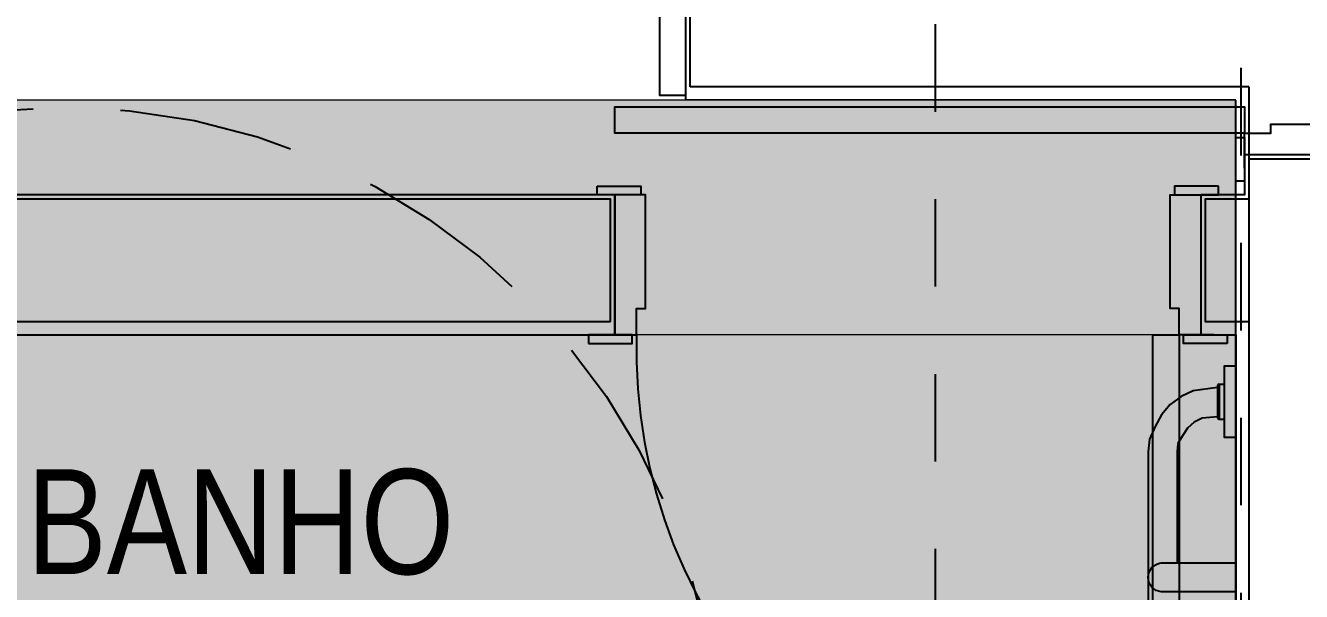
# Model space of a CAD drawing. Header units: metres. Extents: x -41 to 570, y -54 to 184.
# Drawn here: x 1.51 to 2.969, y 48.651 to 49.299 of the extents above; entities that cross this region are included whole.
import ezdxf
from ezdxf.enums import TextEntityAlignment as Align
from ezdxf.xclip import XClip

# ---------------------------------------------------------------- set-up
doc = ezdxf.new("R2010")
doc.units = ezdxf.units.M
doc.header["$XCLIPFRAME"] = 0
doc.linetypes.add('DASHEDX2', pattern=[1.5, 1, -0.5])
doc.linetypes.add('PUC$0$DASHEDX2', pattern=[1.5, 1, -0.5])
for name, color, linetype in [('1', 232, 'DASHEDX2'), ('ARQ-TXT', 2, 'Continuous'), ('PUC$0$ARQ-ALV ACAB', 4, 'Continuous'), ('PUC$0$ARQ-ALV OSSO', 5, 'Continuous'), ('PUC$0$ARQ-CAX', 1, 'Continuous'), ('PUC$0$ARQ-CAX @ 1', 1, 'Continuous'), ('PUC$0$ARQ-HID', 7, 'Continuous'), ('PUC$0$ARQ-PRJ', 7, 'PUC$0$DASHEDX2'), ('PUC$0$ARQ-SIM', 1, 'Continuous')]:
    doc.layers.add(name, color=color, linetype=linetype)
doc.layers.add('PUC$0$ARQ-FORRO', color=9, linetype='Continuous', lineweight=5)
doc.styles.add('Adesa', font='ARIALN.TTF')

# ---------------------------------------------------------------- blocks, each defined once
blk = doc.blocks.new('*U3353')
blk.add_lwpolyline([(0.03999999999973625, -0.1499999999628585), (3.410605131648481e-13, -0.1499999999630859), (3.410605131648481e-13, -0.1199999999628858), (-0.009999999999877218, -0.1199999999628858), (-0.009999999999877218, -4.977458443675142e-09), (0.02500000000077307, -4.977231069999699e-09), (0.02499999999952252, -0.1499999999628585)])
for points in [[(0, -0.1499999999630859), (-1.224646799149301e-17, -0.8699999999633984), (-0.0300000000002001, -0.8699999999633984), (-0.03000000000020009, -0.1499999999630859)], [(0.05500000000006366, -0.1599999999634463), (0.005000000000336513, -0.1599999999634463), (0.005000000000336513, -0.1499999999630006), (0.05500000000006366, -0.1499999999630006)]]:
    blk.add_lwpolyline(points, close=True)
at = {"layer": 'PUC$0$ARQ-PRJ'}
blk.add_arc((-0.02076923076938199, -0.1707692307328975), 0.6995391551483003, 178.2986453946517, 271.7013546053388, dxfattribs=at)
blk = doc.blocks.new('*U3352')
for points in [[(-0.6649999999987734, 0.0199999007446614), (-0.6149999999990462, 0.0199999007446614), (-0.6149999999990462, 0.00999990074421575), (-0.6649999999987734, 0.00999990074421575)], [(0.04499999999978042, 0.01999990081324299), (-0.004999999999946731, 0.01999990081324299), (-0.004999999999946731, 0.009999900812825757), (0.04499999999978042, 0.009999900812825757)], [(-0.6749999999981309, -0.1599999999637873), (-0.6249999999984037, -0.1599999999637873), (-0.6249999999984037, -0.1499999999633417), (-0.6749999999981309, -0.1499999999633417)], [(0, -0.1499999999630859), (-6.123233995756249e-18, -0.7699999999633984), (-0.03000000000020009, -0.7699999999633984), (-0.03000000000020009, -0.1499999999630859)], [(0.05500000000006366, -0.1599999999634463), (0.005000000000336513, -0.1599999999634463), (0.005000000000336513, -0.1499999999630006), (0.05500000000006366, -0.1499999999630006)]]:
    blk.add_lwpolyline(points, close=True)
for points in [[(-0.6599999999991677, -0.1499999999630859), (-0.6199999999999999, -0.1499999999633133), (-0.6199999999999999, -0.1199999999631132), (-0.6099999999997816, -0.1199999999631132), (-0.6099999999990507, 0.00999990073023227), (-0.6450000000001558, 0.009999900730459643), (-0.6449999999995224, -0.1499999999630859)], [(0.03999999999973625, -0.1499999999628585), (3.410605131648481e-13, -0.1499999999630859), (3.410605131648481e-13, -0.1199999999628858), (-0.009999999999877218, -0.1199999999628858), (-0.009999999999942184, 0.009999900767208914), (0.02500000000070811, 0.009999900767436287), (0.02499999999952252, -0.1499999999628585)]]:
    blk.add_lwpolyline(points)
at = {"layer": 'PUC$0$ARQ-PRJ'}
blk.add_arc((-0.01788461538474561, -0.1678846153482015), 0.6023809391554809, 178.2986453946517, 271.7013546053388, dxfattribs=at)
blk = doc.blocks.new('PUC$0$pl apto tipo 4 puc')
at = {"layer": 'PUC$0$ARQ-FORRO'}
h = blk.add_hatch(color=256, dxfattribs=at)
h.dxf.hatch_style = 1
h.paths.add_polyline_path([(0.3668280982031991, -1.0538042868807), (0.3668291192323565, -1.983798390688295), (1.166827746863757, -1.983799176310864), (1.166830245864249, -2.293104207920471), (2.89560581913658, -2.293104207920471), (2.895598462456657, -1.053806144820165)])
at = {"layer": 'PUC$0$ARQ-ALV ACAB'}
for points in [[(0.3668280755334408, -1.053804485514498), (2.185598232326078, -1.053805536075037), (2.185598398919597, -0.8938055360751792), (0.356826718918818, -0.8938044753218346), (0.3568269921320061, 2.296198494292647), (0.3568267189188175, 2.296201711776525), (0.3568267189188167, 2.856196902857441), (0.8145150970388659, 2.856196902857441), (0.8145150970388659, 3.026196902857441), (0.3093260610173693, 3.026196902857451)], [(3.055598558594579, -2.303098774251496), (3.055598408190941, -1.043806830676594), (3.936824811727209, -1.043806833448654), (3.936824927650496, -0.8938067463870649), (3.05559856047726, -0.8938075871312986), (3.05559856047726, -0.8481971084485685), (2.905598565491632, -0.8481971084485685), (2.90559851975087, -0.8938069430716357), (2.855598482215436, -0.8938064013598684), (2.855598315622199, -1.053806302090212), (2.895598439786898, -1.053806343453963), (2.895608091026461, -2.293099846235548)]]:
    blk.add_lwpolyline(points, dxfattribs=at)
at = {"layer": 'PUC$0$ARQ-ALV OSSO'}
for points in [[(2.180598237532124, -1.038805532676078), (2.180598393713552, -0.898805531008366), (0.3318267189188172, -0.8988044702549871), (0.3318269921320062, 2.301198462857457), (0.3518267189188176, 2.301201680341336), (0.3518267189188168, 2.861196902857441), (0.7845150970388657, 2.861196902857441), (0.7845150970388657, 3.001197050646172), (0.3518267189188168, 3.001196902857455)], [(2.910598514736519, -0.8988069433495123), (2.860598477009397, -0.8988064016377451), (2.860598320828238, -1.038806307086426), (2.910598398918817, -1.038806348450131), (2.910608214317742, -2.308099121187348)]]:
    blk.add_lwpolyline(points, dxfattribs=at)
at = {"layer": 'PUC$0$ARQ-ALV OSSO', "elevation": 4.318356323902826e-06}
for points in [[(3.050598560477259, -0.8988070805722823), (3.050598560477259, -0.8531971084485686), (2.910598560477281, -0.8531971084485686), (2.910598514736519, -0.8988069433495123)], [(0.3318267189188178, -1.038804447943474), (2.180598237531033, -1.038806510399)]]:
    blk.add_lwpolyline(points, dxfattribs=at)
at = {"layer": 'PUC$0$ARQ-FORRO', "elevation": -1.295506897090357e-05}
blk.add_lwpolyline([(0.3668280982031991, -1.0538042868807), (0.3668291192323565, -1.983798390688295), (1.166827746863757, -1.983799176310864), (1.166830245864249, -2.293104207920471), (2.89560581913658, -2.293104207920471), (2.895598462456657, -1.053806144820165)], close=True, dxfattribs=at)
at = {"layer": 'PUC$0$ARQ-CAX @ 1', "rotation": 270}
blk.add_blockref('*U3353', (3.055598565454491, -0.823197108448504, 4.318356323902826e-06), dxfattribs=at)
at = {"layer": 'PUC$0$ARQ-CAX @ 1'}
blk.add_blockref('*U3352', (2.830598315622677, -0.9038063021272111), dxfattribs=at)
blk = doc.blocks.new('PUC$0$A$C3DDA30F3')
blk.add_lwpolyline([(5.693073035217822e-08, 0.1699984365528735), (0.03000005693070307, 0.1699984365528735), (0.02999114978433681, 0.01547904238503861), (-8.850215635902714e-06, 0.01547904238503861)], close=True)
blk = doc.blocks.new('PUC$0$VASO SANIT ACESSIVEL')
at = {"elevation": -9.998618443336001e-05}
blk.add_lwpolyline([(0, -8.881784197001252e-16), (-4.440892098500626e-16, -1.27339661088353)], dxfattribs=at)
at = {"color": 1}
for points in [[(-0.09876492666306191, -1.120756237517578), (-0.1001999896711645, -1.106300703282993), (-0.1001999896711645, -0.2880606915933495), (-0.09876492666306191, -0.273605157358765)], [(-0.06614847561817516, -1.115473974428548), (-0.06719998967113572, -1.106300703282993), (-0.06719998967113572, -0.9790365799567053)], [(-0.09241578763998959, -1.134912707761339), (-0.09876492666306191, -1.120756237517578)], [(-0.06088287062368281, -1.124543348499226), (-0.06614847561817516, -1.115473974428548)], [(-0.08508402015817484, -1.148266871033063), (-0.09241578763998959, -1.134912707761339)], [(-0.05523574765808092, -1.133011702461606), (-0.06088287062368281, -1.124543348499226)], [(-0.04748331774542791, -1.140000681901234), (-0.05523574765808092, -1.133011702461606)], [(-0.07494328094042935, -1.160053320800595), (-0.08508402015817484, -1.148266871033063)], [(-0.03842677103159176, -1.144735196825437), (-0.04748331774542791, -1.140000681901234)], [(-0.0211013592743261, -1.145999214756391), (-0.03842677103159176, -1.144735196825437)], [(-0.0211013592743261, -1.145545302210901), (-0.02082413257630877, -1.144520341296389)], [(-0.0211013592743261, -1.181286851239798), (-0.0211013592743261, -1.145545302210901)], [(-0.02082413257630877, -1.144520341296389), (-0.02009570158981644, -1.143791887718196)], [(-0.02009570158981644, -1.143791887718196), (-0.01907059560537627, -1.143514538541728)], [(-0.01907059560537627, -1.183317614908679), (-0.01907059560537627, -1.143514538541728)], [(-0.01907059560537627, -1.143514538541728), (-0.01319998160157843, -1.143514538541728)], [(-0.06256175025315747, -1.169475121184893), (-0.07494328094042935, -1.160053320800595)], [(-0.04875629253751468, -1.175985195407063), (-0.06256175025315747, -1.169475121184893)], [(-0.0211013592743261, -1.179729104467058), (-0.04875629253751468, -1.175985195407063)], [(-0.02082411211980828, -1.18231180033306), (-0.0211013592743261, -1.181286851239798)], [(-0.02009557374891324, -1.183040383893183), (-0.02082411211980828, -1.18231180033306)], [(-0.01907059560537627, -1.183317614908679), (-0.02009557374891324, -1.183040383893183)], [(-0.01907059560537627, -1.183317614908679), (-0.01319998160157843, -1.183317614908679)]]:
    blk.add_lwpolyline(points, dxfattribs=at)
at = {"color": 1, "elevation": -9.998618443336001e-05}
blk.add_lwpolyline([(7.097009202539084e-09, -1.122800715314209), (9.042159465622035e-09, -1.20403143813649), (-0.01319998847227266, -1.20403143813649), (-0.01319999041742292, -1.122800715314209)], close=True, dxfattribs=at)
at = {"layer": 'PUC$0$ARQ-SIM'}
blk.add_lwpolyline([(-9.192646643896296e-13, -0.9460365799567574), (-0.08519998967064613, -0.9460365799556845, 0.9132146379288371), (-0.08519998967067366, -0.9790365799566911), (-9.192646643896296e-13, -0.9790365799567586)], format="xyb", dxfattribs=at)
blk = doc.blocks.new('PUC$0$pl forro pcd 2')
at = {"layer": 'PUC$0$ARQ-FORRO'}
h = blk.add_hatch(color=256, dxfattribs=at)
h.dxf.hatch_style = 1
h.paths.add_polyline_path([(-2.893809545323062, -49.21337504818221), (-0.5550449748504136, -49.21337504818221), (-0.5550449748504136, -47.70498658828895), (-2.893809545323062, -47.70498658828895)])
at = {"layer": 'PUC$0$ARQ-FORRO', "elevation": -4.318356323902826e-06}
blk.add_lwpolyline([(-2.893809545323062, -49.21337504818221), (-0.5550449748504136, -49.21337504818221), (-0.5550449748504136, -47.70498658828895), (-2.893809545323062, -47.70498658828895)], close=True, dxfattribs=at)
blk = doc.blocks.new('PUC')
at = {"layer": 'PUC$0$ARQ-ALV ACAB'}
blk.add_line((-2.893809545323061, -49.21337504818221, -4.318356323902826e-06), (-2.265044533470584, -49.21352404548661, -1.295506897130856e-05), dxfattribs=at)
at = {"layer": 'PUC$0$ARQ-ALV ACAB', "elevation": -4.318356323902826e-06}
for points in [[(-2.893814037823899, -47.70498951621202), (-2.893809545323061, -49.21337504818221)], [(-2.265044533470584, -49.21352404548661), (-2.265044533470584, -49.37352404548661)]]:
    blk.add_lwpolyline(points, dxfattribs=at)
at = {"layer": 'PUC$0$ARQ-ALV OSSO'}
blk.add_line((-2.908809502692993, -49.22837504818222, -4.318356323902826e-06), (-2.270044533470584, -49.22852404548661, -1.295506897130856e-05), dxfattribs=at)
at = {"layer": 'PUC$0$ARQ-ALV OSSO', "elevation": -4.318356323902826e-06}
for points in [[(-2.908809502692993, -49.22837504818222), (-2.908819407754945, -47.69240538735802)], [(-2.270044533470584, -49.22852404548661), (-2.270044533470584, -49.36852404548661)]]:
    blk.add_lwpolyline(points, dxfattribs=at)
at = {"layer": 'PUC$0$ARQ-PRJ', "ltscale": 0.2}
blk.add_circle((-1.552368245289769, -48.45498951621202, -4.318356323902826e-06), 0.75, dxfattribs=at)
at = {"layer": 'PUC$0$ARQ-ALV OSSO', "color": 6, "rotation": 180}
blk.add_blockref('PUC$0$pl apto tipo 4 puc', (0.001782328930858057, -49.99880853777616, -4.318356323902826e-06), dxfattribs=at)
at = {"layer": 'PUC$0$ARQ-CAX', "xscale": -1, "rotation": 180.0066211572791}
blk.add_blockref('PUC$0$A$C3DDA30F3', (-2.26506047139502, -49.20337659286182, -4.318356323902826e-06), dxfattribs=at)
at = {"layer": 'PUC$0$ARQ-FORRO'}
blk.add_blockref('PUC$0$pl forro pcd 2', (0, 0), dxfattribs=at)
at = {"layer": 'PUC$0$ARQ-HID', "xscale": -1}
blk.add_blockref('PUC$0$VASO SANIT ACESSIVEL', (-2.893810413413574, -47.70498539283438, -8.636712647805652e-06), dxfattribs=at)
blk = doc.blocks.new('est-lo-08-6sa-r00')
at = {"layer": '1'}
for points in [[(338.8812960000004, -59.02819100000006), (179.0384159999998, 323.9528589999999)], [(146.7387370000001, 310.4721029999999), (306.5817210000005, -72.50919599999997)]]:
    blk.add_lwpolyline(points, dxfattribs=at)

msp = doc.modelspace()

# ---------------------------------------------------------------- block references
at = {"linetype": 'Continuous'}
ref = msp.add_blockref('est-lo-08-6sa-r00', (0, 50), dxfattribs=dict(at, xscale=0.01, yscale=0.01, zscale=0.01, rotation=337.346050855639))
XClip(ref).set_block_clipping_path([(-3617.8293247106803, -1968.6238684087875), (2309.2219967836536, 505.1199023612098), (1831.3677091607203, 1650.0512895176275), (-4095.6836123336134, -823.6924812523694)])
at = {"rotation": 180}
msp.add_blockref('PUC', (0, 0), dxfattribs=at)

# ---------------------------------------------------------------- texts
at = {"layer": 'ARQ-TXT', "style": 'Adesa'}
msp.add_text('BANHO', height=0.12, dxfattribs=at).set_placement((1.755926293557903, 48.73131001290007, -8.636712647403197e-06), align=Align.MIDDLE)

doc.saveas('drawing.dxf')
